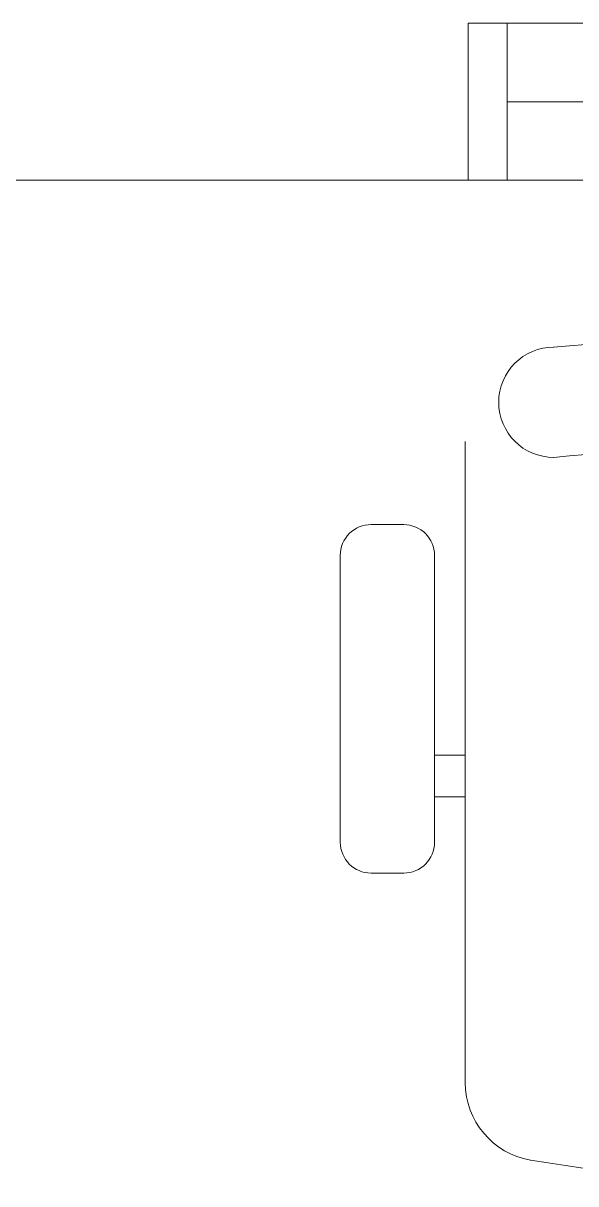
# Model space of a CAD drawing. Header units: inches. Extents: x -12418 to 57169, y -29325 to 19878.
# Drawn here: x 39911 to 40263, y -3486 to -2747 of the extents above; entities that cross this region are included whole.
import ezdxf

# ---------------------------------------------------------------- set-up
doc = ezdxf.new("R2010")
doc.units = ezdxf.units.IN
doc.header["$LTSCALE"] = 25
doc.header["$MEASUREMENT"] = 0
doc.linetypes.add('DASHDOT', pattern=[25.4, 12.7, -6.35, 0, -6.35])
doc.layers.get('0').update_dxf_attribs({"color": 8})
for name, color, linetype, lineweight in [('00-Ground Floor$0$Aluminum', 251, 'Continuous', 5), ('00-Ground Floor$0$LOADING', 253, 'Continuous', 5), ('00-Ground Floor$0$NEW Wall', 166, 'Continuous', 5), ('00-Ground Floor$0$Walls', 251, 'Continuous', 5), ('E-LITE-CLNG-CNDT', 6, 'DASHDOT', 35)]:
    doc.layers.add(name, color=color, linetype=linetype, lineweight=lineweight)

# ---------------------------------------------------------------- blocks, each defined once
blk = doc.blocks.new('*X246')
at = {"color": 0}
for p, q in [((5, 3), (5, 3)), ((5, 3), (5, 3)), ((5, 3), (5, 3)), ((5, 3), (5, 3)), ((5, 3), (5, 3)), ((5, 3), (5, 3)), ((5, 3), (5, 3)), ((5, 3), (5, 3)), ((5, 3), (5, 3)), ((5, 3), (5, 3)), ((5, 3), (5, 3)), ((5, 3), (5, 3)), ((5, 3), (5, 3)), ((5, 3), (5, 3)), ((5, 3), (5, 3)), ((5, 3), (5, 3)), ((5, 3), (5, 3)), ((5, 3), (5, 3)), ((5, 3), (5, 3)), ((5, 3), (5, 3)), ((5, 3), (5, 3)), ((5, 3), (5, 3)), ((5, 3), (5, 3)), ((5, 3), (5, 3)), ((5, 3), (5, 3)), ((5, 3), (5, 3)), ((5, 3), (5, 3)), ((5, 3), (5, 3)), ((5, 3), (5, 3)), ((5, 3), (5, 3)), ((5, 3), (5, 3)), ((5, 3), (5, 3)), ((5, 3), (5, 3)), ((5, 3), (5, 3)), ((5, 3), (5, 3)), ((5, 3), (5, 3)), ((5, 3), (5, 3)), ((5, 3), (5, 3)), ((5, 3), (5, 3)), ((5, 3), (5, 3)), ((5, 3), (5, 3)), ((5, 3), (5, 3)), ((5, 3), (5, 3)), ((5, 3), (5, 3)), ((5, 3), (5, 3)), ((5, 3), (5, 3)), ((5, 3), (5, 3)), ((5, 3), (5, 3)), ((5, 3), (5, 3)), ((5, 3), (5, 3)), ((5, 3), (5, 3)), ((5, 3), (5, 3)), ((5, 3), (5, 3)), ((5, 3), (5, 3)), ((5, 3), (5, 3)), ((5, 3), (5, 3)), ((5, 3), (5, 3)), ((5, 3), (5, 3)), ((5, 3), (5, 3)), ((5, 3), (5, 3)), ((5, 3), (5, 3)), ((5, 3), (5, 3)), ((5, 3), (5, 3)), ((5, 3), (5, 3)), ((5, 3), (5, 3)), ((5, 3), (5, 3)), ((6, 3), (5, 3)), ((5, 3), (5, 3)), ((6, 3), (5, 3)), ((5, 3), (5, 3)), ((6, 3), (5, 3)), ((5, 3), (5, 3)), ((6, 3), (5, 3)), ((5, 3), (5, 3)), ((5, 3), (5, 3)), ((5, 3), (5, 3)), ((5, 3), (5, 3)), ((5, 3), (5, 3)), ((5, 3), (5, 3)), ((5, 3), (5, 3)), ((5, 3), (5, 3)), ((5, 3), (5, 3)), ((5, 3), (5, 3)), ((5, 3), (5, 3)), ((5, 3), (5, 3)), ((5, 3), (5, 3)), ((5, 3), (5, 3)), ((5, 3), (5, 3)), ((5, 3), (5, 3)), ((5, 3), (5, 3)), ((5, 3), (5, 3)), ((5, 3), (5, 3)), ((5, 3), (5, 3)), ((5, 3), (5, 3)), ((5, 3), (5, 3)), ((5, 3), (5, 3)), ((6, 3), (6, 3)), ((6, 3), (6, 3)), ((6, 3), (6, 3)), ((6, 3), (6, 3)), ((6, 3), (6, 3)), ((6, 3), (6, 3)), ((6, 3), (6, 3)), ((6, 3), (6, 3)), ((6, 3), (6, 3)), ((6, 3), (6, 3)), ((6, 3), (6, 3)), ((6, 3), (6, 3)), ((6, 3), (6, 3)), ((6, 3), (6, 3)), ((6, 3), (6, 3)), ((6, 3), (6, 3)), ((6, 3), (6, 3)), ((6, 3), (6, 3)), ((6, 3), (6, 3)), ((6, 3), (6, 3)), ((6, 3), (6, 3)), ((6, 3), (6, 3)), ((6, 3), (6, 3)), ((6, 3), (6, 3)), ((6, 3), (6, 3)), ((6, 3), (6, 3)), ((6, 3), (6, 3)), ((6, 3), (6, 3)), ((6, 3), (6, 3)), ((6, 3), (6, 3)), ((6, 3), (6, 3)), ((6, 3), (6, 3)), ((6, 3), (6, 3)), ((6, 3), (6, 3)), ((6, 3), (6, 3)), ((6, 3), (6, 3)), ((6, 3), (6, 3)), ((6, 3), (6, 3)), ((6, 3), (6, 3)), ((6, 3), (6, 3)), ((6, 3), (6, 3)), ((6, 3), (6, 3)), ((6, 3), (6, 3)), ((6, 3), (6, 3)), ((6, 3), (6, 3)), ((6, 3), (6, 3)), ((6, 3), (6, 3)), ((6, 3), (6, 3)), ((6, 3), (6, 3)), ((6, 3), (6, 3)), ((6, 3), (6, 3)), ((6, 3), (6, 3)), ((6, 3), (6, 3)), ((6, 3), (6, 3)), ((6, 3), (6, 3)), ((6, 3), (6, 3)), ((6, 3), (6, 3)), ((6, 3), (6, 3)), ((6, 3), (6, 3)), ((6, 3), (6, 3)), ((6, 3), (6, 3)), ((6, 3), (6, 3)), ((6, 3), (6, 3)), ((6, 3), (6, 3)), ((6, 3), (6, 3)), ((6, 3), (6, 3)), ((6, 3), (6, 3)), ((6, 3), (6, 3)), ((6, 3), (6, 3)), ((6, 3), (6, 3)), ((6, 3), (6, 3)), ((6, 3), (6, 3)), ((6, 3), (6, 3)), ((6, 3), (6, 3)), ((6, 3), (6, 3)), ((6, 3), (6, 3)), ((6, 3), (6, 3)), ((6, 3), (6, 3)), ((6, 3), (6, 3)), ((6, 3), (6, 3)), ((6, 3), (6, 3)), ((6, 3), (6, 3)), ((6, 3), (6, 3)), ((6, 3), (6, 3)), ((6, 3), (6, 3)), ((6, 3), (6, 3)), ((6, 3), (6, 3)), ((6, 3), (6, 3)), ((6, 3), (6, 3)), ((6, 3), (6, 3)), ((6, 3), (6, 3)), ((6, 3), (6, 3)), ((6, 3), (6, 3)), ((6, 3), (6, 3)), ((6, 3), (6, 3)), ((6, 3), (6, 3)), ((6, 3), (6, 3)), ((6, 3), (6, 3)), ((6, 3), (6, 3)), ((6, 3), (6, 3)), ((6, 3), (6, 3)), ((6, 3), (6, 3)), ((6, 3), (6, 3)), ((6, 3), (6, 3)), ((6, 3), (6, 3)), ((6, 3), (6, 3)), ((6, 3), (6, 3)), ((6, 3), (6, 3)), ((6, 3), (6, 3)), ((6, 3), (6, 3)), ((6, 3), (6, 3)), ((6, 3), (6, 3)), ((6, 3), (6, 3)), ((6, 3), (6, 3)), ((6, 3), (6, 3)), ((6, 3), (6, 3)), ((6, 3), (6, 3)), ((6, 3), (6, 3)), ((6, 3), (6, 3)), ((6, 3), (6, 3)), ((6, 3), (6, 3)), ((6, 3), (6, 3)), ((6, 3), (6, 3)), ((6, 3), (6, 3)), ((6, 3), (6, 3)), ((6, 3), (6, 3)), ((6, 3), (6, 3)), ((6, 3), (6, 3)), ((6, 3), (6, 3)), ((6, 3), (6, 3)), ((6, 3), (6, 3)), ((6, 3), (6, 3)), ((6, 3), (6, 3)), ((6, 3), (6, 3)), ((6, 3), (6, 3)), ((6, 3), (6, 3)), ((6, 3), (6, 3)), ((6, 3), (6, 3)), ((6, 3), (6, 3)), ((6, 3), (6, 3)), ((6, 3), (6, 3)), ((6, 3), (6, 3)), ((6, 3), (6, 3)), ((6, 3), (6, 3)), ((6, 3), (6, 3)), ((6, 3), (6, 3)), ((6, 3), (6, 3)), ((6, 3), (6, 3)), ((6, 3), (6, 3)), ((6, 3), (6, 3)), ((6, 3), (6, 3)), ((6, 3), (6, 3)), ((6, 3), (6, 3)), ((6, 3), (6, 3)), ((6, 3), (6, 3)), ((6, 3), (6, 3)), ((6, 3), (6, 3)), ((6, 3), (6, 3)), ((6, 3), (6, 3)), ((6, 3), (6, 3)), ((6, 3), (6, 3)), ((6, 3), (6, 3)), ((6, 3), (6, 3)), ((6, 3), (6, 3)), ((6, 3), (6, 3)), ((6, 3), (6, 3)), ((6, 3), (6, 3)), ((6, 3), (6, 3)), ((6, 3), (6, 3)), ((6, 3), (6, 3)), ((6, 3), (6, 3)), ((6, 3), (6, 3)), ((6, 3), (6, 3)), ((6, 3), (6, 3)), ((6, 3), (6, 3)), ((6, 3), (6, 3)), ((6, 3), (6, 3)), ((6, 3), (6, 3)), ((6, 3), (6, 3)), ((6, 3), (6, 3)), ((6, 3), (6, 3)), ((6, 3), (6, 3)), ((6, 3), (6, 3)), ((6, 3), (6, 3)), ((6, 3), (6, 3)), ((6, 3), (6, 3)), ((6, 3), (6, 3)), ((6, 3), (6, 3)), ((6, 3), (6, 3)), ((6, 3), (6, 3)), ((6, 3), (6, 3)), ((6, 3), (6, 3)), ((6, 3), (6, 3)), ((6, 3), (6, 3)), ((6, 3), (6, 3)), ((6, 3), (6, 3)), ((6, 3), (6, 3)), ((6, 3), (6, 3)), ((6, 3), (6, 3)), ((6, 3), (6, 3)), ((6, 3), (6, 3)), ((6, 3), (6, 3)), ((6, 3), (6, 3)), ((6, 3), (6, 3)), ((6, 3), (5, 3)), ((6, 3), (5, 3)), ((6, 3), (5, 3)), ((6, 3), (5, 3)), ((6, 3), (5, 3)), ((6, 3), (6, 3)), ((6, 3), (6, 3)), ((6, 3), (6, 3)), ((6, 3), (6, 3)), ((6, 3), (6, 3)), ((6, 3), (6, 3)), ((6, 3), (6, 3)), ((6, 3), (6, 3)), ((6, 3), (6, 3)), ((6, 3), (6, 3)), ((6, 3), (6, 3)), ((6, 3), (6, 3)), ((6, 3), (6, 3)), ((6, 3), (6, 3)), ((6, 3), (6, 3)), ((6, 3), (6, 3)), ((6, 3), (6, 3)), ((6, 3), (6, 3)), ((6, 3), (6, 3)), ((6, 3), (6, 3)), ((6, 3), (6, 3)), ((6, 3), (6, 3)), ((6, 3), (6, 3)), ((6, 3), (6, 3)), ((6, 3), (6, 3)), ((6, 3), (6, 3)), ((6, 3), (6, 3)), ((6, 3), (6, 3)), ((6, 3), (6, 3)), ((6, 3), (6, 3)), ((6, 3), (6, 3)), ((6, 3), (6, 3)), ((6, 3), (6, 3)), ((6, 3), (6, 3)), ((6, 3), (6, 3)), ((6, 3), (6, 3)), ((6, 3), (6, 3)), ((6, 3), (6, 3)), ((6, 3), (6, 3)), ((6, 3), (6, 3)), ((6, 3), (6, 3)), ((6, 3), (6, 3)), ((6, 3), (6, 3)), ((6, 3), (6, 3)), ((6, 3), (6, 3)), ((6, 3), (6, 3)), ((6, 3), (6, 3)), ((6, 3), (6, 3)), ((6, 3), (6, 3)), ((6, 3), (6, 3)), ((6, 3), (6, 3)), ((6, 3), (6, 3)), ((6, 3), (6, 3)), ((6, 3), (6, 3)), ((6, 3), (6, 3)), ((6, 3), (6, 3)), ((6, 3), (6, 3)), ((6, 3), (6, 3)), ((6, 3), (6, 3)), ((6, 3), (6, 3)), ((6, 3), (6, 3)), ((6, 3), (6, 3)), ((6, 3), (6, 3)), ((6, 3), (6, 3)), ((6, 3), (6, 3)), ((6, 3), (6, 3)), ((6, 3), (6, 3)), ((6, 3), (6, 3)), ((6, 3), (6, 3)), ((6, 3), (6, 3)), ((6, 3), (6, 3)), ((6, 3), (6, 3)), ((6, 3), (6, 3)), ((6, 3), (6, 3)), ((6, 3), (6, 3)), ((6, 3), (6, 3)), ((6, 3), (6, 3)), ((6, 3), (6, 3)), ((6, 3), (6, 3)), ((6, 3), (6, 3)), ((6, 3), (6, 3)), ((6, 3), (6, 3)), ((6, 3), (6, 3)), ((6, 3), (6, 3)), ((6, 3), (6, 3)), ((6, 3), (6, 3)), ((6, 3), (6, 3)), ((6, 3), (6, 3)), ((6, 3), (6, 3)), ((6, 3), (6, 3)), ((6, 3), (6, 3)), ((6, 3), (6, 3)), ((6, 3), (6, 3)), ((6, 3), (6, 3)), ((6, 3), (6, 3)), ((6, 3), (6, 3)), ((6, 3), (6, 3)), ((6, 3), (6, 3)), ((6, 3), (6, 3)), ((6, 3), (6, 3)), ((6, 3), (6, 3)), ((6, 3), (6, 3)), ((6, 3), (6, 3)), ((6, 3), (6, 3)), ((6, 3), (6, 3)), ((6, 3), (6, 3)), ((6, 3), (6, 3)), ((6, 3), (6, 3)), ((6, 3), (6, 3)), ((6, 3), (6, 3)), ((6, 3), (6, 3)), ((6, 3), (6, 3)), ((6, 3), (6, 3)), ((6, 3), (6, 3)), ((6, 3), (6, 3)), ((6, 3), (6, 3)), ((6, 3), (6, 3)), ((6, 3), (6, 3)), ((6, 3), (6, 3)), ((6, 3), (6, 3)), ((6, 3), (6, 3)), ((6, 3), (6, 3)), ((6, 3), (6, 3)), ((6, 3), (6, 3)), ((6, 3), (6, 3)), ((6, 3), (6, 3)), ((6, 3), (6, 3)), ((6, 3), (6, 3)), ((6, 3), (6, 3)), ((6, 3), (6, 3)), ((6, 3), (6, 3)), ((6, 3), (6, 3)), ((6, 3), (6, 3)), ((6, 3), (6, 3)), ((6, 3), (6, 3)), ((6, 3), (6, 3)), ((6, 3), (6, 3)), ((6, 3), (6, 3)), ((6, 3), (6, 3)), ((6, 3), (6, 3)), ((6, 3), (6, 3)), ((6, 3), (6, 3)), ((6, 3), (6, 3)), ((6, 3), (6, 3)), ((6, 3), (6, 3)), ((6, 3), (6, 3)), ((6, 3), (6, 3)), ((6, 3), (6, 3)), ((6, 3), (6, 3)), ((6, 3), (6, 3)), ((6, 3), (6, 3)), ((6, 3), (6, 3)), ((6, 3), (6, 3)), ((6, 3), (6, 3)), ((6, 3), (6, 3)), ((6, 3), (6, 3)), ((6, 3), (6, 3)), ((6, 3), (6, 3)), ((6, 3), (6, 3)), ((6, 3), (6, 3)), ((6, 3), (6, 3)), ((6, 3), (6, 3)), ((6, 3), (6, 3)), ((6, 3), (6, 3)), ((6, 3), (6, 3)), ((6, 3), (6, 3)), ((6, 3), (6, 3)), ((6, 3), (6, 3)), ((6, 3), (6, 3)), ((6, 3), (6, 3)), ((6, 3), (6, 3)), ((6, 3), (6, 3)), ((6, 3), (6, 3)), ((6, 3), (6, 3)), ((6, 3), (6, 3)), ((6, 3), (6, 3)), ((6, 3), (6, 3)), ((6, 3), (6, 3)), ((6, 3), (6, 3)), ((6, 3), (6, 3)), ((6, 3), (6, 3)), ((6, 3), (6, 3)), ((6, 3), (6, 3)), ((6, 3), (6, 3)), ((6, 3), (6, 3)), ((6, 3), (6, 3)), ((6, 3), (6, 3)), ((6, 3), (6, 3)), ((6, 3), (6, 3)), ((6, 3), (6, 3)), ((6, 3), (6, 3)), ((6, 3), (6, 3)), ((6, 3), (6, 3)), ((6, 3), (6, 3)), ((6, 3), (6, 3)), ((6, 3), (6, 3)), ((6, 3), (6, 3)), ((6, 3), (6, 3)), ((6, 3), (6, 3)), ((6, 3), (6, 3)), ((6, 3), (6, 3)), ((6, 3), (6, 3)), ((6, 3), (6, 3)), ((6, 3), (6, 3)), ((6, 3), (6, 3)), ((6, 3), (6, 3)), ((6, 3), (6, 3)), ((6, 3), (6, 3)), ((6, 3), (6, 3)), ((6, 3), (6, 3)), ((6, 3), (6, 3)), ((6, 3), (6, 3)), ((6, 3), (6, 3)), ((6, 3), (6, 3)), ((6, 3), (6, 3)), ((6, 3), (6, 3)), ((6, 3), (6, 3)), ((6, 3), (6, 3)), ((6, 3), (6, 3)), ((6, 3), (6, 3)), ((6, 3), (6, 3)), ((6, 3), (6, 3)), ((6, 3), (6, 3)), ((6, 3), (6, 3)), ((6, 3), (6, 3)), ((6, 3), (6, 3)), ((6, 3), (6, 3)), ((6, 3), (6, 3)), ((6, 3), (6, 3)), ((6, 3), (6, 3)), ((6, 3), (6, 3)), ((6, 3), (6, 3)), ((6, 3), (6, 3)), ((6, 3), (6, 3)), ((6, 3), (6, 3)), ((6, 3), (6, 3)), ((6, 3), (6, 3)), ((6, 3), (6, 3)), ((6, 3), (6, 3)), ((6, 3), (6, 3)), ((6, 3), (6, 3)), ((6, 3), (6, 3)), ((6, 3), (6, 3)), ((6, 3), (6, 3)), ((6, 3), (6, 3)), ((6, 3), (6, 3)), ((6, 3), (6, 3)), ((6, 3), (6, 3)), ((6, 3), (6, 3)), ((6, 3), (6, 3)), ((6, 3), (6, 3)), ((6, 3), (6, 3)), ((6, 3), (6, 3)), ((6, 3), (6, 3)), ((6, 3), (6, 3)), ((6, 3), (6, 3)), ((6, 3), (6, 3)), ((6, 3), (6, 3)), ((6, 3), (6, 3)), ((6, 3), (6, 3)), ((6, 3), (6, 3)), ((6, 3), (6, 3)), ((6, 3), (6, 3)), ((6, 3), (6, 3)), ((6, 3), (6, 3)), ((6, 3), (6, 3)), ((6, 3), (6, 3)), ((6, 3), (6, 3)), ((6, 3), (6, 3)), ((6, 3), (6, 3)), ((6, 3), (6, 3)), ((6, 3), (6, 3)), ((6, 3), (6, 3)), ((6, 3), (6, 3)), ((6, 3), (6, 3)), ((6, 3), (6, 3)), ((6, 3), (6, 3)), ((6, 3), (6, 3)), ((6, 3), (6, 3)), ((6, 3), (6, 3)), ((6, 3), (6, 3)), ((6, 3), (6, 3)), ((6, 3), (6, 3)), ((6, 3), (6, 3)), ((6, 3), (6, 3)), ((6, 3), (6, 3)), ((6, 3), (6, 3)), ((6, 3), (6, 3)), ((6, 3), (6, 3)), ((6, 3), (6, 3)), ((6, 3), (6, 3)), ((6, 3), (6, 3)), ((6, 3), (6, 3)), ((6, 3), (6, 3)), ((6, 3), (6, 3)), ((6, 3), (6, 3)), ((6, 3), (6, 3)), ((6, 3), (6, 3)), ((6, 3), (6, 3)), ((6, 3), (6, 3)), ((6, 3), (6, 3)), ((6, 3), (6, 3)), ((6, 3), (6, 3)), ((6, 3), (6, 3)), ((6, 3), (6, 3)), ((6, 3), (6, 3)), ((6, 3), (6, 3)), ((6, 3), (6, 3)), ((6, 3), (6, 3)), ((6, 3), (6, 3)), ((6, 3), (6, 3)), ((6, 3), (6, 3)), ((6, 3), (6, 3)), ((6, 3), (6, 3)), ((6, 3), (6, 3)), ((6, 3), (6, 3)), ((6, 3), (6, 3))]:
    blk.add_line(p, q, dxfattribs=at)
blk = doc.blocks.new('*X247')
at = {"color": 0}
for p, q in [((13, 1), (13, 1)), ((13, 1), (13, 1)), ((13, 1), (13, 1)), ((13, 1), (13, 1)), ((13, 1), (13, 1)), ((13, 1), (13, 1)), ((13, 1), (13, 1)), ((13, 1), (13, 1)), ((13, 1), (13, 1)), ((13, 1), (13, 1)), ((13, 1), (13, 1)), ((13, 1), (13, 1)), ((13, 1), (13, 1)), ((13, 1), (13, 1)), ((13, 1), (13, 1)), ((13, 1), (14, 1)), ((13, 1), (14, 1)), ((13, 1), (14, 1)), ((13, 1), (13, 1)), ((13, 1), (13, 1)), ((13, 1), (13, 1)), ((13, 1), (13, 1)), ((13, 1), (13, 1)), ((13, 1), (13, 1)), ((13, 1), (13, 1)), ((13, 1), (13, 1)), ((13, 1), (13, 1)), ((13, 1), (13, 1)), ((13, 1), (13, 1)), ((13, 1), (13, 1)), ((13, 1), (13, 1)), ((13, 1), (13, 1)), ((13, 1), (13, 1)), ((13, 1), (13, 1)), ((13, 1), (13, 1)), ((13, 1), (13, 1)), ((13, 1), (13, 1)), ((13, 1), (13, 1)), ((13, 1), (13, 1)), ((13, 1), (13, 1)), ((13, 1), (13, 1)), ((13, 1), (13, 1)), ((13, 1), (13, 1)), ((13, 1), (13, 1)), ((13, 1), (13, 1)), ((13, 1), (13, 1)), ((13, 1), (13, 1)), ((13, 1), (13, 1)), ((13, 1), (13, 1)), ((13, 1), (13, 1)), ((13, 1), (13, 1)), ((13, 1), (13, 1)), ((13, 1), (13, 1)), ((13, 1), (13, 1)), ((13, 1), (13, 1)), ((13, 1), (13, 1)), ((13, 1), (13, 1)), ((13, 1), (13, 1)), ((13, 1), (13, 1)), ((13, 1), (13, 1)), ((13, 1), (13, 1)), ((13, 1), (13, 1)), ((13, 1), (13, 1)), ((13, 1), (13, 1)), ((13, 1), (13, 1)), ((13, 1), (13, 1)), ((13, 1), (13, 1)), ((13, 1), (13, 1)), ((13, 1), (13, 1)), ((13, 1), (13, 1)), ((13, 1), (13, 1)), ((13, 1), (13, 1)), ((13, 1), (13, 1)), ((13, 1), (13, 1)), ((13, 1), (13, 1)), ((13, 1), (13, 1)), ((13, 1), (13, 1)), ((13, 1), (13, 1)), ((13, 1), (13, 1)), ((13, 1), (13, 1)), ((13, 1), (13, 1)), ((13, 1), (13, 1)), ((13, 1), (13, 1)), ((13, 1), (13, 1)), ((13, 1), (13, 1)), ((13, 1), (13, 1)), ((13, 1), (13, 1)), ((13, 1), (13, 1)), ((13, 1), (13, 1)), ((13, 1), (13, 1)), ((13, 1), (13, 1)), ((13, 1), (13, 1)), ((13, 1), (13, 1)), ((13, 1), (13, 1)), ((13, 1), (13, 1)), ((13, 1), (13, 1)), ((13, 1), (13, 1)), ((13, 1), (13, 1)), ((13, 1), (13, 1)), ((13, 1), (13, 1)), ((13, 1), (13, 1)), ((13, 1), (13, 1)), ((13, 1), (13, 1)), ((13, 1), (13, 1)), ((13, 1), (13, 1)), ((13, 1), (13, 1)), ((13, 1), (13, 1)), ((13, 1), (13, 1)), ((13, 1), (13, 1)), ((13, 1), (13, 1)), ((13, 1), (13, 1)), ((13, 1), (13, 1)), ((13, 1), (13, 1)), ((13, 1), (13, 1)), ((13, 1), (13, 1)), ((13, 1), (13, 1)), ((13, 1), (13, 1)), ((13, 1), (13, 1)), ((13, 1), (13, 1)), ((13, 1), (13, 1)), ((13, 1), (13, 1)), ((13, 1), (13, 1)), ((13, 1), (13, 1)), ((13, 1), (14, 1)), ((13, 0), (13, 0)), ((13, 0), (13, 0)), ((13, 0), (13, 0)), ((13, 0), (13, 0)), ((13, 0), (13, 0)), ((13, 0), (13, 0)), ((13, 0), (13, 0)), ((13, 0), (13, 0)), ((13, 0), (13, 0)), ((13, 0), (13, 0)), ((13, 0), (13, 0)), ((13, 0), (13, 0)), ((13, 0), (13, 0)), ((13, 0), (13, 0)), ((13, 0), (13, 0)), ((13, 0), (13, 0)), ((13, 0), (13, 0)), ((13, 0), (13, 0)), ((13, 0), (13, 0)), ((13, 0), (13, 0)), ((13, 0), (13, 0)), ((13, 0), (13, 0)), ((13, 0), (13, 0)), ((13, 0), (13, 0)), ((13, 0), (13, 0)), ((13, 0), (13, 0)), ((13, 0), (13, 0)), ((13, 0), (13, 0)), ((13, 0), (13, 0)), ((13, 0), (13, 0)), ((13, 0), (13, 0)), ((13, 0), (13, 0)), ((13, 0), (13, 0)), ((13, 0), (13, 0)), ((13, 0), (13, 0)), ((13, 0), (13, 0)), ((13, 0), (13, 0)), ((13, 0), (13, 0)), ((13, 0), (13, 0)), ((13, 0), (13, 0)), ((13, 0), (13, 0)), ((13, 0), (13, 0)), ((13, 0), (13, 0)), ((13, 0), (13, 0)), ((13, 0), (13, 0)), ((13, 0), (13, 0)), ((13, 0), (13, 0)), ((13, 0), (13, 0)), ((13, 0), (14, 0)), ((13, 0), (14, 0)), ((13, 0), (13, 0)), ((13, 0), (14, 0)), ((14, 1), (14, 1)), ((14, 1), (14, 1)), ((14, 1), (14, 1)), ((14, 1), (14, 1)), ((14, 1), (14, 1)), ((14, 1), (14, 1)), ((14, 1), (14, 1)), ((14, 1), (14, 1)), ((14, 1), (14, 1)), ((14, 1), (14, 1)), ((14, 1), (14, 1)), ((14, 1), (14, 1)), ((14, 1), (14, 1)), ((14, 1), (14, 1)), ((14, 1), (14, 1)), ((14, 1), (14, 1)), ((14, 1), (14, 1)), ((14, 1), (14, 1)), ((14, 1), (14, 1)), ((14, 1), (14, 1)), ((14, 1), (14, 1)), ((14, 1), (14, 1)), ((14, 1), (14, 1)), ((14, 1), (14, 1)), ((14, 1), (14, 1)), ((14, 1), (14, 1)), ((14, 1), (14, 1)), ((14, 1), (14, 1)), ((14, 1), (14, 1)), ((14, 1), (14, 1)), ((14, 1), (14, 1)), ((14, 1), (14, 1)), ((14, 1), (14, 1)), ((14, 1), (14, 1)), ((14, 1), (14, 1)), ((14, 1), (14, 1)), ((14, 1), (14, 1)), ((14, 1), (14, 1)), ((14, 1), (14, 1)), ((14, 1), (14, 1)), ((14, 1), (14, 1)), ((14, 1), (14, 1)), ((14, 1), (14, 1)), ((14, 1), (14, 1)), ((14, 1), (14, 1)), ((14, 1), (14, 1)), ((14, 1), (14, 1)), ((14, 1), (14, 1)), ((14, 1), (14, 1)), ((14, 1), (14, 1)), ((14, 1), (14, 1)), ((14, 1), (14, 1)), ((14, 1), (14, 1)), ((14, 1), (14, 1)), ((14, 1), (14, 1)), ((14, 1), (14, 1)), ((14, 1), (14, 1)), ((14, 1), (14, 1)), ((14, 1), (14, 1)), ((14, 1), (14, 1)), ((14, 1), (14, 1)), ((14, 1), (14, 1)), ((14, 1), (14, 1)), ((14, 1), (14, 1)), ((14, 1), (14, 1)), ((14, 1), (14, 1)), ((14, 1), (14, 1)), ((14, 1), (14, 1)), ((14, 1), (14, 1)), ((14, 1), (14, 1)), ((14, 1), (14, 1)), ((14, 1), (14, 1)), ((14, 1), (14, 1)), ((14, 1), (14, 1)), ((14, 1), (14, 1)), ((14, 1), (14, 1)), ((14, 1), (14, 1)), ((14, 1), (14, 1)), ((14, 1), (14, 1)), ((14, 1), (14, 1)), ((14, 1), (14, 1)), ((14, 1), (14, 1)), ((14, 1), (14, 1)), ((14, 1), (14, 1)), ((14, 1), (14, 1)), ((14, 1), (14, 1)), ((14, 1), (14, 1)), ((14, 1), (14, 1)), ((14, 1), (14, 1)), ((14, 1), (14, 1)), ((14, 1), (14, 1)), ((14, 1), (14, 1)), ((14, 1), (14, 1)), ((14, 1), (14, 1)), ((14, 0), (14, 0)), ((14, 0), (14, 0)), ((14, 0), (14, 0)), ((14, 0), (14, 0)), ((14, 0), (14, 0)), ((14, 0), (14, 0)), ((14, 0), (14, 0)), ((14, 0), (14, 0)), ((14, 0), (14, 0)), ((14, 0), (14, 0)), ((14, 0), (14, 0)), ((14, 0), (14, 0)), ((14, 0), (14, 0)), ((14, 0), (14, 0)), ((14, 0), (14, 0)), ((14, 0), (14, 0)), ((14, 0), (14, 0)), ((14, 0), (14, 0)), ((14, 0), (14, 0)), ((14, 0), (14, 0)), ((14, 0), (14, 0)), ((14, 0), (14, 0)), ((14, 0), (14, 0)), ((14, 0), (14, 0)), ((14, 0), (14, 0)), ((14, 0), (14, 0)), ((14, 0), (14, 0)), ((14, 0), (14, 0)), ((14, 0), (14, 0)), ((14, 0), (14, 0)), ((14, 0), (14, 0)), ((14, 0), (14, 0)), ((14, 0), (14, 0)), ((14, 0), (14, 0)), ((14, 0), (14, 0)), ((14, 0), (14, 0)), ((14, 0), (14, 0)), ((14, 0), (14, 0)), ((14, 0), (14, 0)), ((14, 0), (14, 0)), ((14, 0), (14, 0)), ((14, 0), (14, 0)), ((14, 0), (14, 0)), ((14, 0), (14, 0)), ((14, 0), (14, 0)), ((14, 0), (14, 0)), ((14, 0), (14, 0)), ((14, 0), (14, 0)), ((13, 0), (13, 0)), ((13, 0), (14, 0)), ((13, 0), (13, 0)), ((13, 0), (14, 0)), ((13, 0), (13, 0)), ((13, 0), (14, 0)), ((13, 0), (13, 0)), ((13, 0), (13, 0)), ((13, 0), (13, 0)), ((13, 0), (13, 0)), ((13, 0), (14, 0)), ((13, 0), (13, 0)), ((13, 0), (14, 0)), ((13, 0), (13, 0)), ((13, 0), (14, 0)), ((13, 0), (13, 0)), ((13, 0), (14, 0)), ((13, 0), (13, 0)), ((13, 0), (14, 0)), ((13, 0), (13, 0)), ((13, 0), (14, 0)), ((13, 0), (13, 0)), ((13, 0), (14, 0)), ((13, 0), (13, 0)), ((13, 0), (13, 0)), ((13, 0), (13, 0)), ((13, 0), (14, 0)), ((13, 0), (13, 0)), ((13, 0), (14, 0)), ((13, 0), (13, 0)), ((13, 0), (14, 0)), ((13, 0), (13, 0)), ((13, 0), (14, 0)), ((13, 0), (13, 0)), ((13, 0), (13, 0)), ((13, 0), (13, 0)), ((13, 0), (13, 0)), ((13, 0), (13, 0)), ((13, 0), (13, 0)), ((13, 0), (13, 0)), ((13, 0), (13, 0)), ((13, 0), (13, 0)), ((13, 0), (13, 0)), ((13, 0), (13, 0)), ((13, 0), (13, 0)), ((13, 0), (13, 0)), ((13, 0), (13, 0)), ((13, 0), (13, 0)), ((13, 0), (13, 0)), ((13, 0), (13, 0)), ((13, 0), (13, 0)), ((13, 0), (13, 0)), ((13, 0), (13, 0)), ((13, 0), (13, 0)), ((13, 0), (13, 0)), ((13, 0), (13, 0)), ((13, 0), (13, 0)), ((13, 0), (13, 0)), ((13, 0), (13, 0)), ((13, 0), (13, 0)), ((13, 0), (13, 0)), ((13, 0), (13, 0)), ((13, 0), (13, 0)), ((13, 0), (13, 0)), ((13, -1), (13, -1)), ((13, -1), (13, -1)), ((13, -1), (13, -1)), ((13, -1), (13, -1)), ((13, -1), (13, -1)), ((13, -1), (14, -1)), ((13, -1), (13, -1)), ((14, 0), (14, 0)), ((14, 0), (14, 0)), ((14, 0), (14, 0)), ((14, 0), (14, 0)), ((14, 0), (14, 0)), ((14, 0), (14, 0)), ((14, 0), (14, 0)), ((14, 0), (14, 0)), ((14, 0), (14, 0)), ((14, 0), (14, 0)), ((14, 0), (14, 0)), ((14, 0), (14, 0)), ((14, 0), (14, 0)), ((14, 0), (14, 0)), ((14, 0), (14, 0)), ((13, 0), (14, 0)), ((14, 0), (14, 0)), ((14, 0), (14, 0)), ((14, 0), (14, 0)), ((14, 0), (14, 0)), ((14, 0), (14, 0)), ((14, 0), (14, 0)), ((14, 0), (14, 0)), ((14, 0), (14, 0)), ((14, 0), (14, 0)), ((14, 0), (14, 0)), ((14, 0), (14, 0)), ((14, 0), (14, 0)), ((14, 0), (14, 0)), ((14, 0), (14, 0)), ((14, 0), (14, 0)), ((14, 0), (14, 0)), ((14, 0), (14, 0)), ((14, 0), (14, 0)), ((14, 0), (14, 0)), ((14, 0), (14, 0)), ((14, 0), (14, 0)), ((14, 0), (14, 0)), ((14, 0), (14, 0)), ((14, 0), (14, 0)), ((14, 0), (14, 0)), ((14, 0), (14, 0)), ((14, 0), (14, 0)), ((14, 0), (14, 0)), ((14, 0), (14, 0)), ((14, 0), (14, 0)), ((14, 0), (14, 0)), ((14, 0), (14, 0)), ((14, 0), (14, 0)), ((14, 0), (14, 0)), ((14, -1), (14, -1)), ((14, -1), (14, -1)), ((14, -1), (14, -1)), ((14, -1), (14, -1)), ((14, -1), (14, -1))]:
    blk.add_line(p, q, dxfattribs=at)
blk = doc.blocks.new('00-Ground Floor$0$GF21018-P')
at = {"color": 0}
for p, q in [((0.22049, 0.47563), (0.22049, 0.0675)), ((0.25963, 0.34221), (0.2804, 0.34221)), ((0.24001, 0.32259), (0.24001, 0.14)), ((0.30001, 0.32259), (0.30001, 0.14)), ((0.22049, 0.29372), (0.24001, 0.29372)), ((0.22049, 0.26708), (0.24001, 0.26708)), ((0.25963, 0.12039), (0.2804, 0.12039))]:
    blk.add_line(p, q, dxfattribs=at)
for points in [[(0.24001, 0.29372), (0.24001, 0.29372), (0.24001, 0.29372), (0.24001, 0.29372), (0.24001, 0.29372), (0.24001, 0.29372), (0.24001, 0.29372), (0.24001, 0.29372), (0.24001, 0.29372), (0.24001, 0.29372), (0.24001, 0.29372), (0.24001, 0.29372), (0.24001, 0.29372), (0.24001, 0.29372), (0.24001, 0.29372), (0.24001, 0.29372), (0.24001, 0.29372), (0.24001, 0.29372), (0.24001, 0.29372), (0.24001, 0.29372), (0.24001, 0.29372), (0.24001, 0.29372), (0.24001, 0.29372), (0.24001, 0.29372), (0.24001, 0.29372), (0.24001, 0.29372), (0.24001, 0.29372), (0.24001, 0.29372), (0.24001, 0.29372), (0.24001, 0.29372), (0.24001, 0.29372), (0.24001, 0.29372), (0.24001, 0.29372), (0.24001, 0.29372), (0.24001, 0.29372), (0.24001, 0.29372), (0.24001, 0.29372), (0.24001, 0.29372), (0.24001, 0.29372), (0.24001, 0.29372), (0.24001, 0.29372), (0.24001, 0.29372), (0.24001, 0.29372), (0.24001, 0.29372), (0.24001, 0.29372), (0.24001, 0.29372), (0.24001, 0.29372), (0.24001, 0.29372), (0.24001, 0.29372), (0.24001, 0.29372), (0.24001, 0.29372), (0.24001, 0.29372), (0.24001, 0.29372), (0.24001, 0.29372), (0.24001, 0.29372), (0.24001, 0.29372), (0.24001, 0.29372), (0.24001, 0.29372), (0.24001, 0.29372), (0.24001, 0.29372), (0.24001, 0.29372), (0.24001, 0.29372), (0.24001, 0.29372), (0.24001, 0.29372), (0.24001, 0.29372), (0.24001, 0.29372), (0.24001, 0.29372), (0.24001, 0.29372), (0.24001, 0.29372), (0.24001, 0.29372), (0.24001, 0.29372), (0.24001, 0.29372), (0.24001, 0.29372), (0.24001, 0.29372), (0.24001, 0.29372), (0.24001, 0.29372), (0.24001, 0.29372), (0.24001, 0.29372), (0.24001, 0.29372), (0.24001, 0.29372), (0.24001, 0.29372), (0.24001, 0.29372), (0.24001, 0.29372), (0.24001, 0.29372), (0.24001, 0.29372), (0.24001, 0.29372), (0.24001, 0.29372), (0.24001, 0.29372), (0.24001, 0.29372), (0.24001, 0.29372), (0.24001, 0.29372), (0.24001, 0.29372), (0.24001, 0.29372), (0.24001, 0.29372), (0.24001, 0.29372), (0.24001, 0.29372), (0.24001, 0.29372), (0.24001, 0.29372), (0.24001, 0.29372), (0.24001, 0.29372), (0.24001, 0.29372), (0.24001, 0.29372), (0.24001, 0.29372), (0.24001, 0.29372), (0.24001, 0.29372), (0.24001, 0.29372), (0.24001, 0.29372), (0.24001, 0.29372), (0.24001, 0.29372), (0.24001, 0.29372), (0.24001, 0.29372), (0.24001, 0.29372), (0.24001, 0.29372), (0.24001, 0.29372), (0.24001, 0.29372), (0.24001, 0.29372), (0.24001, 0.29372), (0.24001, 0.29372), (0.24001, 0.29372), (0.24001, 0.29372), (0.24001, 0.29372), (0.24001, 0.29372), (0.24001, 0.29372), (0.24001, 0.29372), (0.24001, 0.29372), (0.24001, 0.29372), (0.24001, 0.29372), (0.24001, 0.29372), (0.24001, 0.29372), (0.24001, 0.29372), (0.24001, 0.29372), (0.24001, 0.29372), (0.24001, 0.29372), (0.24001, 0.29372), (0.24001, 0.29372), (0.24001, 0.29372), (0.24001, 0.29372), (0.24001, 0.29372), (0.24001, 0.29372), (0.24001, 0.29372), (0.24001, 0.29372), (0.24001, 0.29372), (0.24001, 0.29372), (0.24001, 0.29372), (0.24001, 0.29372), (0.24001, 0.29372), (0.24001, 0.29372), (0.24001, 0.29372), (0.24001, 0.29372), (0.24001, 0.29372), (0.24001, 0.29372), (0.24001, 0.29372), (0.24001, 0.29372), (0.24001, 0.29372), (0.24001, 0.29372), (0.24001, 0.29372), (0.24001, 0.29372), (0.24001, 0.29372), (0.24001, 0.29372), (0.24001, 0.29372), (0.24001, 0.29372), (0.24001, 0.29372), (0.24001, 0.29372), (0.24001, 0.29372), (0.24001, 0.29372), (0.24001, 0.29372), (0.24001, 0.29372), (0.24001, 0.29372), (0.24001, 0.29372), (0.24001, 0.29372), (0.24001, 0.29372), (0.24001, 0.29372), (0.24001, 0.29372), (0.24001, 0.29372), (0.24001, 0.29372), (0.24001, 0.29372), (0.24001, 0.29372), (0.24001, 0.29372), (0.24001, 0.29372), (0.24001, 0.29372), (0.24001, 0.29372), (0.24001, 0.29372), (0.24001, 0.29372), (0.24001, 0.29372), (0.24001, 0.29372), (0.24001, 0.29372), (0.24001, 0.29372), (0.24001, 0.29372), (0.24001, 0.29372), (0.24001, 0.29372), (0.24001, 0.29372), (0.24001, 0.29372), (0.24001, 0.29372), (0.24001, 0.29372), (0.24001, 0.29372), (0.24001, 0.29372), (0.24001, 0.29372), (0.24001, 0.29372), (0.24001, 0.29372), (0.24001, 0.29372), (0.24001, 0.29372), (0.24001, 0.29372), (0.24001, 0.29372), (0.24001, 0.29372), (0.24001, 0.29372), (0.24001, 0.29372), (0.24001, 0.29372), (0.24001, 0.29372), (0.24001, 0.29372), (0.24001, 0.29372), (0.24001, 0.29372), (0.24001, 0.29372), (0.24001, 0.29372), (0.24001, 0.29372), (0.24001, 0.29372), (0.24001, 0.29372), (0.24001, 0.29372), (0.24001, 0.29372), (0.24001, 0.29372), (0.24001, 0.29372), (0.24001, 0.29372), (0.24001, 0.29372), (0.24001, 0.29372), (0.24001, 0.29372), (0.24001, 0.29372), (0.24001, 0.29372), (0.24001, 0.29372), (0.24001, 0.29372), (0.24001, 0.29372), (0.24001, 0.29372), (0.24001, 0.29372), (0.24001, 0.29372), (0.24001, 0.29372), (0.24001, 0.29372), (0.24001, 0.29372), (0.24001, 0.29372), (0.24001, 0.29372), (0.24001, 0.29372), (0.24001, 0.29372), (0.24001, 0.29372), (0.24001, 0.29372), (0.24001, 0.29372), (0.24001, 0.29372), (0.24001, 0.29372), (0.24001, 0.29372), (0.24001, 0.29372), (0.24001, 0.29372), (0.24001, 0.29372), (0.24001, 0.29372), (0.24001, 0.29372), (0.24001, 0.29372), (0.24001, 0.29372), (0.24001, 0.29372), (0.24001, 0.29372), (0.24001, 0.29372), (0.24001, 0.29372), (0.24001, 0.29372), (0.24001, 0.29372), (0.24001, 0.29372), (0.24001, 0.29372), (0.24001, 0.29372), (0.24001, 0.29372), (0.24001, 0.29372), (0.24001, 0.29372), (0.24001, 0.29372), (0.24001, 0.29372), (0.24001, 0.29372), (0.24001, 0.29372), (0.24001, 0.29372), (0.24001, 0.29372), (0.24001, 0.29372), (0.24001, 0.29372), (0.24001, 0.29372), (0.24001, 0.29372), (0.24001, 0.29372), (0.24001, 0.29372), (0.24001, 0.29372)], [(0.24001, 0.29372), (0.24001, 0.29372), (0.24001, 0.29372), (0.24001, 0.29372), (0.24001, 0.29372), (0.24001, 0.29372), (0.24001, 0.29372), (0.24001, 0.29372), (0.24001, 0.29372), (0.24001, 0.29372), (0.24001, 0.29372), (0.24001, 0.29372), (0.24001, 0.29372), (0.24001, 0.29372), (0.24001, 0.29372), (0.24001, 0.29372), (0.24001, 0.29372), (0.24001, 0.29372), (0.24001, 0.29372), (0.24001, 0.29372), (0.24001, 0.29372), (0.24001, 0.29372), (0.24001, 0.29372), (0.24001, 0.29372), (0.24001, 0.29372), (0.24001, 0.29372), (0.24001, 0.29372), (0.24001, 0.29372), (0.24001, 0.29372), (0.24001, 0.29372), (0.24001, 0.29372), (0.24001, 0.29372), (0.24001, 0.29372), (0.24001, 0.29372), (0.24001, 0.29372), (0.24001, 0.29372), (0.24001, 0.29372), (0.24001, 0.29372), (0.24001, 0.29372), (0.24001, 0.29372), (0.24001, 0.29372), (0.24001, 0.29372), (0.24001, 0.29372), (0.24001, 0.29372), (0.24001, 0.29372), (0.24001, 0.29372), (0.24001, 0.29372), (0.24001, 0.29372), (0.24001, 0.29372), (0.24001, 0.29372), (0.24001, 0.29372), (0.24001, 0.29372), (0.24001, 0.29372), (0.24001, 0.29372), (0.24001, 0.29372), (0.24001, 0.29372), (0.24001, 0.29372), (0.24001, 0.29372), (0.24001, 0.29372), (0.24001, 0.29372), (0.24001, 0.29372), (0.24001, 0.29372), (0.24001, 0.29372), (0.24001, 0.29372), (0.24001, 0.29372), (0.24001, 0.29372), (0.24001, 0.29372), (0.24001, 0.29372), (0.24001, 0.29372), (0.24001, 0.29372), (0.24001, 0.29372), (0.24001, 0.29372), (0.24001, 0.29372), (0.24001, 0.29372), (0.24001, 0.29372), (0.24001, 0.29372), (0.24001, 0.29372), (0.24001, 0.29372), (0.24001, 0.29372), (0.24001, 0.29372), (0.24001, 0.29372), (0.24001, 0.29372), (0.24001, 0.29372), (0.24001, 0.29372), (0.24001, 0.29372), (0.24001, 0.29372), (0.24001, 0.29372), (0.24001, 0.29372), (0.24001, 0.29372), (0.24001, 0.29372), (0.24001, 0.29372), (0.24001, 0.29372), (0.24001, 0.29372), (0.24001, 0.29372), (0.24001, 0.29372), (0.24001, 0.29372), (0.24001, 0.29372), (0.24001, 0.29372), (0.24001, 0.29372), (0.24001, 0.29372), (0.24001, 0.29372), (0.24001, 0.29372), (0.24001, 0.29372), (0.24001, 0.29372), (0.24001, 0.29372), (0.24001, 0.29372), (0.24001, 0.29372), (0.24001, 0.29372), (0.24001, 0.29372), (0.24001, 0.29372), (0.24001, 0.29372), (0.24001, 0.29372), (0.24001, 0.29372), (0.24001, 0.29372), (0.24001, 0.29372), (0.24001, 0.29372), (0.24001, 0.29372), (0.24001, 0.29372), (0.24001, 0.29372), (0.24001, 0.29372), (0.24001, 0.29372), (0.24001, 0.29372), (0.24001, 0.29372), (0.24001, 0.29372), (0.24001, 0.29372), (0.24001, 0.29372), (0.24001, 0.29372), (0.24001, 0.29372), (0.24001, 0.29372), (0.24001, 0.29372), (0.24001, 0.29372), (0.24001, 0.29372), (0.24001, 0.29372), (0.24001, 0.29372), (0.24001, 0.29372), (0.24001, 0.29372), (0.24001, 0.29372), (0.24001, 0.29372), (0.24001, 0.29372), (0.24001, 0.29372), (0.24001, 0.29372), (0.24001, 0.29372), (0.24001, 0.29372), (0.24001, 0.29372), (0.24001, 0.29372), (0.24001, 0.29372), (0.24001, 0.29372), (0.24001, 0.29372), (0.24001, 0.29372), (0.24001, 0.29372), (0.24001, 0.29372), (0.24001, 0.29372), (0.24001, 0.29372), (0.24001, 0.29372), (0.24001, 0.29372), (0.24001, 0.29372), (0.24001, 0.29372), (0.24001, 0.29372), (0.24001, 0.29372), (0.24001, 0.29372), (0.24001, 0.29372), (0.24001, 0.29372), (0.24001, 0.29372), (0.24001, 0.29372), (0.24001, 0.29372), (0.24001, 0.29372), (0.24001, 0.29372), (0.24001, 0.29372), (0.24001, 0.29372), (0.24001, 0.29372), (0.24001, 0.29372), (0.24001, 0.29372), (0.24001, 0.29372), (0.24001, 0.29372), (0.24001, 0.29372), (0.24001, 0.29372), (0.24001, 0.29372), (0.24001, 0.29372), (0.24001, 0.29372), (0.24001, 0.29372), (0.24001, 0.29372), (0.24001, 0.29372), (0.24001, 0.29372), (0.24001, 0.29372), (0.24001, 0.29372), (0.24001, 0.29372), (0.24001, 0.29372), (0.24001, 0.29372), (0.24001, 0.29372), (0.24001, 0.29372), (0.24001, 0.29372), (0.24001, 0.29372), (0.24001, 0.29372), (0.24001, 0.29372), (0.24001, 0.29372), (0.24001, 0.29372), (0.24001, 0.29372), (0.24001, 0.29372), (0.24001, 0.29372), (0.24001, 0.29372), (0.24001, 0.29372), (0.24001, 0.29372), (0.24001, 0.29372), (0.24001, 0.29372), (0.24001, 0.29372), (0.24001, 0.29372), (0.24001, 0.29372), (0.24001, 0.29372), (0.24001, 0.29372), (0.24001, 0.29372), (0.24001, 0.29372), (0.24001, 0.29372), (0.24001, 0.29372), (0.24001, 0.29372), (0.24001, 0.29372), (0.24001, 0.29372), (0.24001, 0.29372), (0.24001, 0.29372), (0.24001, 0.29372)], [(0.24001, 0.29372), (0.24001, 0.29372), (0.24001, 0.29372), (0.24001, 0.29372), (0.24001, 0.29372), (0.24001, 0.29372), (0.24001, 0.29372), (0.24001, 0.29372), (0.24001, 0.29372), (0.24001, 0.29372), (0.24001, 0.29372), (0.24001, 0.29372), (0.24001, 0.29372), (0.24001, 0.29372), (0.24001, 0.29372), (0.24001, 0.29372), (0.24001, 0.29372), (0.24001, 0.29372), (0.24001, 0.29372), (0.24001, 0.29372), (0.24001, 0.29372), (0.24001, 0.29372), (0.24001, 0.29372), (0.24001, 0.29372), (0.24001, 0.29372), (0.24001, 0.29372), (0.24001, 0.29372), (0.24001, 0.29372), (0.24001, 0.29372), (0.24001, 0.29372), (0.24001, 0.29372), (0.24001, 0.29372), (0.24001, 0.29372), (0.24001, 0.29372), (0.24001, 0.29372), (0.24001, 0.29372), (0.24001, 0.29372), (0.24001, 0.29372), (0.24001, 0.29372), (0.24001, 0.29372), (0.24001, 0.29372), (0.24001, 0.29372), (0.24001, 0.29372), (0.24001, 0.29372), (0.24001, 0.29372), (0.24001, 0.29372), (0.24001, 0.29372), (0.24001, 0.29372), (0.24001, 0.29372), (0.24001, 0.29372), (0.24001, 0.29372), (0.24001, 0.29372), (0.24001, 0.29372), (0.24001, 0.29372), (0.24001, 0.29372), (0.24001, 0.29372), (0.24001, 0.29372), (0.24001, 0.29372), (0.24001, 0.29372), (0.24001, 0.29372), (0.24001, 0.29372), (0.24001, 0.29372), (0.24001, 0.29372), (0.24001, 0.29372), (0.24001, 0.29372), (0.24001, 0.29372), (0.24001, 0.29372), (0.24001, 0.29372), (0.24001, 0.29372), (0.24001, 0.29372), (0.24001, 0.29372), (0.24001, 0.29372), (0.24001, 0.29372), (0.24001, 0.29372), (0.24001, 0.29372), (0.24001, 0.29372), (0.24001, 0.29372), (0.24001, 0.29372), (0.24001, 0.29372), (0.24001, 0.29372), (0.24001, 0.29372), (0.24001, 0.29372), (0.24001, 0.29372), (0.24001, 0.29372), (0.24001, 0.29372), (0.24001, 0.29372), (0.24001, 0.29372), (0.24001, 0.29372), (0.24001, 0.29372), (0.24001, 0.29372), (0.24001, 0.29372), (0.24001, 0.29372), (0.24001, 0.29372), (0.24001, 0.29372), (0.24001, 0.29372), (0.24001, 0.29372), (0.24001, 0.29372), (0.24001, 0.29372), (0.24001, 0.29372), (0.24001, 0.29372), (0.24001, 0.29372), (0.24001, 0.29372), (0.24001, 0.29372), (0.24001, 0.29372), (0.24001, 0.29372), (0.24001, 0.29372), (0.24001, 0.29372), (0.24001, 0.29372), (0.24001, 0.29372), (0.24001, 0.29372), (0.24001, 0.29372), (0.24001, 0.29372), (0.24001, 0.29372), (0.24001, 0.29372), (0.24001, 0.29372), (0.24001, 0.29372), (0.24001, 0.29372), (0.24001, 0.29372), (0.24001, 0.29372), (0.24001, 0.29372), (0.24001, 0.29372), (0.24001, 0.29372), (0.24001, 0.29372), (0.24001, 0.29372), (0.24001, 0.29372), (0.24001, 0.29372), (0.24001, 0.29372), (0.24001, 0.29372), (0.24001, 0.29372), (0.24001, 0.29372), (0.24001, 0.29372), (0.24001, 0.29372), (0.24001, 0.29372), (0.24001, 0.29372), (0.24001, 0.29372), (0.24001, 0.29372), (0.24001, 0.29372), (0.24001, 0.29372), (0.24001, 0.29372), (0.24001, 0.29372), (0.24001, 0.29372), (0.24001, 0.29372), (0.24001, 0.29372), (0.24001, 0.29372), (0.24001, 0.29372), (0.24001, 0.29372), (0.24001, 0.29372), (0.24001, 0.29372), (0.24001, 0.29372), (0.24001, 0.29372), (0.24001, 0.29372), (0.24001, 0.29372), (0.24001, 0.29372), (0.24001, 0.29372), (0.24001, 0.29372), (0.24001, 0.29372), (0.24001, 0.29372), (0.24001, 0.29372), (0.24001, 0.29372), (0.24001, 0.29372), (0.24001, 0.29372), (0.24001, 0.29372), (0.24001, 0.29372), (0.24001, 0.29372), (0.24001, 0.29372), (0.24001, 0.29372), (0.24001, 0.29372), (0.24001, 0.29372), (0.24001, 0.29372), (0.24001, 0.29372), (0.24001, 0.29372), (0.24001, 0.29372), (0.24001, 0.29372), (0.24001, 0.29372), (0.24001, 0.29372), (0.24001, 0.29372), (0.24001, 0.29372), (0.24001, 0.29372), (0.24001, 0.29372), (0.24001, 0.29372), (0.24001, 0.29372), (0.24001, 0.29372), (0.24001, 0.29372), (0.24001, 0.29372), (0.24001, 0.29372), (0.24001, 0.29372), (0.24001, 0.29372), (0.24001, 0.29372), (0.24001, 0.29372), (0.24001, 0.29372), (0.24001, 0.29372), (0.24001, 0.29372), (0.24001, 0.29372), (0.24001, 0.29372), (0.24001, 0.29372), (0.24001, 0.29372), (0.24001, 0.29372), (0.24001, 0.29372), (0.24001, 0.29372), (0.24001, 0.29372), (0.24001, 0.29372), (0.24001, 0.29372), (0.24001, 0.29372), (0.24001, 0.29372), (0.24001, 0.29372), (0.24001, 0.29372), (0.24001, 0.29372), (0.24001, 0.29372), (0.24001, 0.29372), (0.24001, 0.29372), (0.24001, 0.29372), (0.24001, 0.29372), (0.24001, 0.29372), (0.24001, 0.29372)]]:
    blk.add_lwpolyline(points, close=True, dxfattribs=at)
for centre, radius, start, end in [((-0.0001, -0.52948), 1.06948, 80.36712, 99.63288), ((0.17049, 0.47563), 0.05, 0, 80.36712), ((0.25963, 0.32259), 0.01962, 90, 180), ((0.2804, 0.32259), 0.01962, 0, 90), ((0.25963, 0.14), 0.01962, 180, 270), ((0.2804, 0.14), 0.01962, 270, 0), ((0, 1.84674), 1.77674, 264.69456, 275.30527), ((0.16409, 0.0425), 0.03511, 270, 90), ((0, 1.83136), 1.83136, 264.85322, 275.14698)]:
    blk.add_arc(centre, radius, start, end, dxfattribs=at)
at = {"layer": '00-Ground Floor$0$NEW Wall', "color": 0, "linetype": 'Continuous'}
for points in [[(0.24001, 0.29372), (0.24001, 0.29372), (0.24001, 0.29372), (0.24001, 0.29372), (0.24001, 0.29372), (0.24001, 0.29372), (0.24001, 0.29372), (0.24001, 0.29372)], [(0.24001, 0.29372), (0.24001, 0.29372), (0.24001, 0.29372), (0.24001, 0.29372), (0.24001, 0.29372), (0.24001, 0.29372), (0.24001, 0.29372)], [(0.24001, 0.29372), (0.24001, 0.29372), (0.24001, 0.29372), (0.24001, 0.29372), (0.24001, 0.29372), (0.24001, 0.29372), (0.24001, 0.29372), (0.24001, 0.29372), (0.24001, 0.29372)], [(0.24001, 0.29372), (0.24001, 0.29372), (0.24001, 0.29372), (0.24001, 0.29372), (0.24001, 0.29372), (0.24001, 0.29372), (0.24001, 0.29372), (0.24001, 0.29372), (0.24001, 0.29372), (0.24001, 0.29372)], [(0.24001, 0.29372), (0.24001, 0.29372), (0.24001, 0.29372), (0.24001, 0.29372), (0.24001, 0.29372), (0.24001, 0.29372), (0.24001, 0.29372), (0.24001, 0.29372), (0.24001, 0.29372), (0.24001, 0.29372), (0.24001, 0.29372), (0.24001, 0.29372), (0.24001, 0.29372), (0.24001, 0.29372), (0.24001, 0.29372)], [(0.24001, 0.29372), (0.24001, 0.29372), (0.24001, 0.29372), (0.24001, 0.29372), (0.24001, 0.29372), (0.24001, 0.29372), (0.24001, 0.29372), (0.24001, 0.29372), (0.24001, 0.29372), (0.24001, 0.29372)], [(0.24001, 0.29372), (0.24001, 0.29372), (0.24001, 0.29372), (0.24001, 0.29372), (0.24001, 0.29372), (0.24001, 0.29372), (0.24001, 0.29372), (0.24001, 0.29372), (0.24001, 0.29372), (0.24001, 0.29372)], [(0.24001, 0.29372), (0.24001, 0.29372), (0.24001, 0.29372), (0.24001, 0.29372), (0.24001, 0.29372), (0.24001, 0.29372), (0.24001, 0.29372), (0.24001, 0.29372), (0.24001, 0.29372), (0.24001, 0.29372)], [(0.24001, 0.29372), (0.24001, 0.29372), (0.24001, 0.29372), (0.24001, 0.29372), (0.24001, 0.29372), (0.24001, 0.29372), (0.24001, 0.29372), (0.24001, 0.29372), (0.24001, 0.29372), (0.24001, 0.29372), (0.24001, 0.29372), (0.24001, 0.29372), (0.24001, 0.29372), (0.24001, 0.29372), (0.24001, 0.29372), (0.24001, 0.29372), (0.24001, 0.29372), (0.24001, 0.29372)], [(0.24001, 0.29372), (0.24001, 0.29372), (0.24001, 0.29372), (0.24001, 0.29372), (0.24001, 0.29372), (0.24001, 0.29372), (0.24001, 0.29372), (0.24001, 0.29372), (0.24001, 0.29372), (0.24001, 0.29372), (0.24001, 0.29372), (0.24001, 0.29372)], [(0.24001, 0.29372), (0.24001, 0.29372), (0.24001, 0.29372), (0.24001, 0.29372), (0.24001, 0.29372), (0.24001, 0.29372), (0.24001, 0.29372)], [(0.24001, 0.29372), (0.24001, 0.29372), (0.24001, 0.29372), (0.24001, 0.29372), (0.24001, 0.29372), (0.24001, 0.29372), (0.24001, 0.29372), (0.24001, 0.29372), (0.24001, 0.29372), (0.24001, 0.29372), (0.24001, 0.29372), (0.24001, 0.29372), (0.24001, 0.29372), (0.24001, 0.29372), (0.24001, 0.29372), (0.24001, 0.29372), (0.24001, 0.29372), (0.24001, 0.29372), (0.24001, 0.29372), (0.24001, 0.29372), (0.24001, 0.29372), (0.24001, 0.29372), (0.24001, 0.29372), (0.24001, 0.29372), (0.24001, 0.29372), (0.24001, 0.29372), (0.24001, 0.29372), (0.24001, 0.29372), (0.24001, 0.29372), (0.24001, 0.29372), (0.24001, 0.29372), (0.24001, 0.29372), (0.24001, 0.29372), (0.24001, 0.29372), (0.24001, 0.29372), (0.24001, 0.29372), (0.24001, 0.29372), (0.24001, 0.29372), (0.24001, 0.29372), (0.24001, 0.29372), (0.24001, 0.29372), (0.24001, 0.29372), (0.24001, 0.29372), (0.24001, 0.29372), (0.24001, 0.29372), (0.24001, 0.29372), (0.24001, 0.29372), (0.24001, 0.29372), (0.24001, 0.29372), (0.24001, 0.29372), (0.24001, 0.29372), (0.24001, 0.29372), (0.24001, 0.29372), (0.24001, 0.29372), (0.24001, 0.29372), (0.24001, 0.29372), (0.24001, 0.29372), (0.24001, 0.29372), (0.24001, 0.29372), (0.24001, 0.29372), (0.24001, 0.29372), (0.24001, 0.29372), (0.24001, 0.29372), (0.24001, 0.29372), (0.24001, 0.29372), (0.24001, 0.29372), (0.24001, 0.29372), (0.24001, 0.29372), (0.24001, 0.29372), (0.24001, 0.29372), (0.24001, 0.29372), (0.24001, 0.29372), (0.24001, 0.29372), (0.24001, 0.29372), (0.24001, 0.29372), (0.24001, 0.29372), (0.24001, 0.29372), (0.24001, 0.29372), (0.24001, 0.29372), (0.24001, 0.29372), (0.24001, 0.29372), (0.24001, 0.29372), (0.24001, 0.29372), (0.24001, 0.29372), (0.24001, 0.29372), (0.24001, 0.29372), (0.24001, 0.29372), (0.24001, 0.29372), (0.24001, 0.29372), (0.24001, 0.29372), (0.24001, 0.29372), (0.24001, 0.29372), (0.24001, 0.29372), (0.24001, 0.29372), (0.24001, 0.29372), (0.24001, 0.29372), (0.24001, 0.29372), (0.24001, 0.29372), (0.24001, 0.29372), (0.24001, 0.29372), (0.24001, 0.29372), (0.24001, 0.29372), (0.24001, 0.29372), (0.24001, 0.29372), (0.24001, 0.29372), (0.24001, 0.29372), (0.24001, 0.29372), (0.24001, 0.29372), (0.24001, 0.29372), (0.24001, 0.29372), (0.24001, 0.29372)], [(0.24001, 0.29372), (0.24001, 0.29372), (0.24001, 0.29372), (0.24001, 0.29372), (0.24001, 0.29372), (0.24001, 0.29372), (0.24001, 0.29372), (0.24001, 0.29372), (0.24001, 0.29372), (0.24001, 0.29372), (0.24001, 0.29372), (0.24001, 0.29372), (0.24001, 0.29372), (0.24001, 0.29372), (0.24001, 0.29372), (0.24001, 0.29372), (0.24001, 0.29372)], [(0.24001, 0.29372), (0.24001, 0.29372), (0.24001, 0.29372), (0.24001, 0.29372), (0.24001, 0.29372), (0.24001, 0.29372), (0.24001, 0.29372), (0.24001, 0.29372), (0.24001, 0.29372), (0.24001, 0.29372), (0.24001, 0.29372), (0.24001, 0.29372), (0.24001, 0.29372), (0.24001, 0.29372), (0.24001, 0.29372), (0.24001, 0.29372), (0.24001, 0.29372), (0.24001, 0.29372), (0.24001, 0.29372), (0.24001, 0.29372), (0.24001, 0.29372), (0.24001, 0.29372), (0.24001, 0.29372), (0.24001, 0.29372), (0.24001, 0.29372), (0.24001, 0.29372), (0.24001, 0.29372), (0.24001, 0.29372), (0.24001, 0.29372), (0.24001, 0.29372), (0.24001, 0.29372), (0.24001, 0.29372), (0.24001, 0.29372), (0.24001, 0.29372), (0.24001, 0.29372), (0.24001, 0.29372), (0.24001, 0.29372), (0.24001, 0.29372), (0.24001, 0.29372), (0.24001, 0.29372), (0.24001, 0.29372), (0.24001, 0.29372), (0.24001, 0.29372), (0.24001, 0.29372), (0.24001, 0.29372), (0.24001, 0.29372), (0.24001, 0.29372), (0.24001, 0.29372), (0.24001, 0.29372), (0.24001, 0.29372), (0.24001, 0.29372), (0.24001, 0.29372), (0.24001, 0.29372), (0.24001, 0.29372), (0.24001, 0.29372), (0.24001, 0.29372), (0.24001, 0.29372), (0.24001, 0.29372), (0.24001, 0.29372), (0.24001, 0.29372), (0.24001, 0.29372), (0.24001, 0.29372), (0.24001, 0.29372), (0.24001, 0.29372), (0.24001, 0.29372), (0.24001, 0.29372), (0.24001, 0.29372), (0.24001, 0.29372), (0.24001, 0.29372), (0.24001, 0.29372), (0.24001, 0.29372), (0.24001, 0.29372), (0.24001, 0.29372), (0.24001, 0.29372), (0.24001, 0.29372), (0.24001, 0.29372), (0.24001, 0.29372), (0.24001, 0.29372), (0.24001, 0.29372), (0.24001, 0.29372), (0.24001, 0.29372), (0.24001, 0.29372), (0.24001, 0.29372), (0.24001, 0.29372), (0.24001, 0.29372), (0.24001, 0.29372), (0.24001, 0.29372), (0.24001, 0.29372), (0.24001, 0.29372)], [(0.24001, 0.29372), (0.24001, 0.29372), (0.24001, 0.29372), (0.24001, 0.29372), (0.24001, 0.29372), (0.24001, 0.29372), (0.24001, 0.29372), (0.24001, 0.29372), (0.24001, 0.29372), (0.24001, 0.29372), (0.24001, 0.29372), (0.24001, 0.29372), (0.24001, 0.29372), (0.24001, 0.29372), (0.24001, 0.29372), (0.24001, 0.29372), (0.24001, 0.29372), (0.24001, 0.29372), (0.24001, 0.29372), (0.24001, 0.29372), (0.24001, 0.29372), (0.24001, 0.29372), (0.24001, 0.29372), (0.24001, 0.29372), (0.24001, 0.29372), (0.24001, 0.29372), (0.24001, 0.29372), (0.24001, 0.29372), (0.24001, 0.29372), (0.24001, 0.29372), (0.24001, 0.29372), (0.24001, 0.29372), (0.24001, 0.29372), (0.24001, 0.29372), (0.24001, 0.29372), (0.24001, 0.29372), (0.24001, 0.29372), (0.24001, 0.29372), (0.24001, 0.29372), (0.24001, 0.29372), (0.24001, 0.29372), (0.24001, 0.29372), (0.24001, 0.29372), (0.24001, 0.29372), (0.24001, 0.29372), (0.24001, 0.29372), (0.24001, 0.29372), (0.24001, 0.29372), (0.24001, 0.29372), (0.24001, 0.29372), (0.24001, 0.29372), (0.24001, 0.29372), (0.24001, 0.29372), (0.24001, 0.29372)]]:
    blk.add_lwpolyline(points, dxfattribs=at)
at = {"color": 0}
for name, xscale, yscale, zscale in [('*X246', 8.59375e-11, 8.59375e-11, 8.59375e-11), ('*X247', 5.5e-11, 5.5e-11, 5.5e-11)]:
    blk.add_blockref(name, (0.24001, 0.29372), dxfattribs=dict(at, xscale=xscale, yscale=yscale, zscale=zscale))
blk = doc.blocks.new('00-Ground Floor$0$A$C37be4daf')
at = {"layer": '00-Ground Floor$0$Aluminum'}
for p, q in [((1416.01, 598.24), (216.01, 598.24)), ((1391.01, 498.24), (1391.01, 598.24)), ((1391.01, 548.24), (241.01, 548.24)), ((1416.01, 498.24), (216.01, 498.24))]:
    blk.add_line(p, q, dxfattribs=at)
at = {"layer": '00-Ground Floor$0$Walls'}
blk.add_line((1416.01, 498.24), (1416.01, 598.24), dxfattribs=at)
blk = doc.blocks.new('00-Ground Floor')
at = {"layer": '00-Ground Floor$0$Walls'}
blk.add_line((37949.51, -2847.43, 0), (41699.05, -2847.43, 0), dxfattribs=at)
at = {"rotation": 180}
blk.add_blockref('00-Ground Floor$0$A$C37be4daf', (41610.23, -2249.19, 0), dxfattribs=at)
at = {"layer": '00-Ground Floor$0$LOADING', "extrusion": (2.24021e-05, 7.77426e-06, 1), "xscale": 1000, "yscale": 1000, "zscale": 1000, "rotation": 179.9985892349695}
blk.add_blockref('00-Ground Floor$0$GF21018-P', (40412.93, -2946.25, 0.86), dxfattribs=at)

msp = doc.modelspace()

# ---------------------------------------------------------------- block references
at = {"layer": 'E-LITE-CLNG-CNDT'}
msp.add_blockref('00-Ground Floor', (0, 0), dxfattribs=at)

doc.saveas('drawing.dxf')
